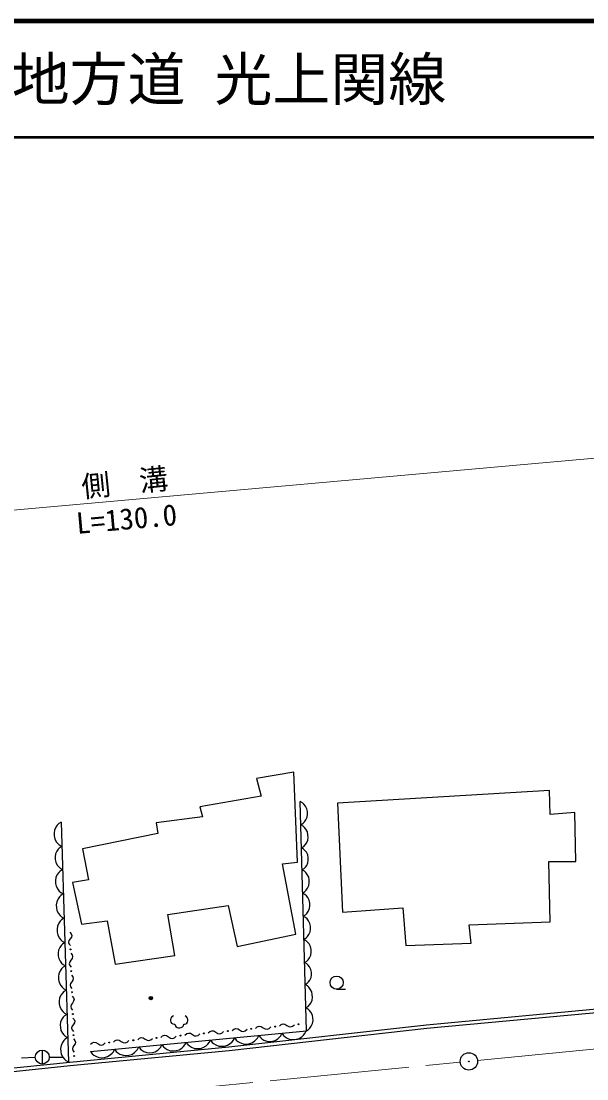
# Model space of a CAD drawing. Units: millimetres, scale not verified. Extents: x 40000 to 680000, y 20000 to 380000.
# Drawn here: x 227548 to 276363, y 288768 to 380000 of the extents above; entities that cross this region are included whole.
import ezdxf
from ezdxf.enums import TextEntityAlignment as Align

# ---------------------------------------------------------------- set-up
doc = ezdxf.new("R2010")
doc.units = ezdxf.units.MM
doc.header["$LTSCALE"] = 1000
doc.linetypes.add('CHAIN', pattern=[18.5, 12, -1.5, 3.5, -1.5])
for name, color, linetype, lineweight in [('M-BGD', 7, 'Continuous', 25), ('M-BMK', 2, 'CHAIN', 13), ('M-BMK-SRVR', 3, 'Continuous', 25), ('M-STR-HTXT', 7, 'Continuous', 13), ('M-TTL', 2, 'Continuous', 140), ('M-TTL-LINE', 7, 'Continuous', 50)]:
    doc.layers.add(name, color=color, linetype=linetype, lineweight=lineweight)
doc.layers.add('M-TTL-TXT', color=7, linetype='Continuous')
doc.styles.add('ＭＳ ゴシック', font='')
doc.styles.get('ＭＳ ゴシック').set_extended_font_data('MS Gothic')

msp = doc.modelspace()

# ---------------------------------------------------------------- linework, layer by layer
at = {"layer": 'M-BGD'}
for p, q in [((251086, 315214), (247865, 314677)), ((251392, 307468), (251086, 315214)), ((247865, 314677), (248248, 313143)), ((248248, 313143), (242957, 312223)), ((273131, 313647), (254848, 312543)), ((273193, 311561), (273131, 313647)), ((242957, 312223), (243187, 311379)), ((251825, 312575), (251622, 312690)), ((252159, 292897), (251622, 312683)), ((251949, 312459), (251825, 312575)), ((252073, 312302), (251949, 312459)), ((252199, 312065), (252073, 312302)), ((252246, 311827), (252199, 312065)), ((254848, 312543), (255278, 303156)), ((243187, 311379), (239199, 310843)), ((251990, 310939), (252105, 311103)), ((252105, 311103), (252219, 311346)), ((252219, 311346), (252252, 311587)), ((252252, 311587), (252246, 311827)), ((275340, 311745), (273193, 311561)), ((275401, 307512), (275340, 311745)), ((230426, 310230), (230391, 309977)), ((230544, 310485), (230426, 310230)), ((230665, 310657), (230544, 310485)), ((230787, 310787), (230665, 310657)), ((230993, 310919), (230787, 310787)), ((230993, 310919), (231623, 290207)), ((239199, 310843), (239352, 309922)), ((251676, 310691), (251873, 310816)), ((251880, 310576), (251676, 310691)), ((251873, 310816), (251990, 310939)), ((252003, 310460), (251880, 310576)), ((252127, 310303), (252003, 310460)), ((252254, 310066), (252127, 310303)), ((230391, 309977), (230399, 309725)), ((230399, 309725), (230449, 309474)), ((230449, 309474), (230582, 309226)), ((239352, 309922), (232834, 308619)), ((252160, 309103), (252273, 309346)), ((252300, 309827), (252254, 310066)), ((252273, 309346), (252307, 309587)), ((252307, 309587), (252300, 309827)), ((230629, 308407), (230517, 308164)), ((230582, 309226), (230713, 309062)), ((230744, 308571), (230629, 308407)), ((230713, 309062), (230843, 308940)), ((230861, 308694), (230744, 308571)), ((230843, 308940), (231057, 308820)), ((231057, 308820), (230861, 308694)), ((232834, 308619), (233370, 305934)), ((251731, 308691), (251927, 308817)), ((251924, 308583), (251731, 308691)), ((252041, 308472), (251924, 308583)), ((251927, 308817), (252044, 308940)), ((252159, 308323), (252041, 308472)), ((252044, 308940), (252160, 309103)), ((230517, 308164), (230484, 307922)), ((230484, 307922), (230491, 307683)), ((230491, 307683), (230538, 307444)), ((250089, 307315), (251392, 307468)), ((252279, 308098), (252159, 308323)), ((252323, 307871), (252279, 308098)), ((252298, 307414), (252329, 307643)), ((252329, 307643), (252323, 307871)), ((273193, 302297), (273070, 307512)), ((273070, 307512), (275401, 307512)), ((230538, 307444), (230666, 307208)), ((230666, 307208), (230791, 307051)), ((230790, 306559), (230669, 306387)), ((230912, 306689), (230790, 306559)), ((230791, 307051), (230914, 306935)), ((231118, 306821), (230912, 306689)), ((230914, 306935), (231118, 306821)), ((251239, 301256), (250089, 307315)), ((251782, 306792), (251969, 306911)), ((251985, 306678), (251782, 306792)), ((251969, 306911), (252080, 307028)), ((252109, 306561), (251985, 306678)), ((252080, 307028), (252190, 307183)), ((252233, 306404), (252109, 306561)), ((252190, 307183), (252298, 307414)), ((230550, 306132), (230516, 305878)), ((230516, 305878), (230524, 305627)), ((230669, 306387), (230550, 306132)), ((233370, 305934), (231990, 305704)), ((231990, 305704), (232757, 302100)), ((252359, 306168), (252233, 306404)), ((252406, 305929), (252359, 306168)), ((252379, 305448), (252412, 305689)), ((252412, 305689), (252406, 305929)), ((230524, 305627), (230573, 305376)), ((230573, 305376), (230707, 305128)), ((230707, 305128), (230838, 304964)), ((230838, 304964), (230968, 304842)), ((230968, 304842), (231182, 304722)), ((231182, 304722), (230975, 304590)), ((251836, 304793), (252033, 304918)), ((252040, 304678), (251836, 304793)), ((252033, 304918), (252150, 305042)), ((252150, 305042), (252265, 305205)), ((252265, 305205), (252379, 305448)), ((230614, 304033), (230580, 303779)), ((230733, 304288), (230614, 304033)), ((230853, 304460), (230733, 304288)), ((230975, 304590), (230853, 304460)), ((252163, 304562), (252040, 304678)), ((252287, 304405), (252163, 304562)), ((252414, 304168), (252287, 304405)), ((252460, 303930), (252414, 304168)), ((252467, 303690), (252460, 303930)), ((230580, 303779), (230588, 303528)), ((230588, 303528), (230637, 303277)), ((230637, 303277), (230771, 303029)), ((230771, 303029), (230902, 302865)), ((240196, 302944), (245411, 303710)), ((240809, 299416), (240196, 302944)), ((245411, 303710), (246177, 300183)), ((251891, 302794), (252087, 302919)), ((252087, 302919), (252204, 303042)), ((252204, 303042), (252320, 303205)), ((252320, 303205), (252433, 303449)), ((252433, 303449), (252467, 303690)), ((255278, 303156), (260493, 303524)), ((260493, 303524), (260738, 300273)), ((230796, 302189), (230678, 301934)), ((230917, 302361), (230796, 302189)), ((230902, 302865), (231032, 302743)), ((231039, 302491), (230917, 302361)), ((231032, 302743), (231245, 302623)), ((231245, 302623), (231039, 302491)), ((232757, 302100), (234981, 302407)), ((234981, 302407), (235671, 298649)), ((252094, 302679), (251891, 302794)), ((252217, 302562), (252094, 302679)), ((252341, 302406), (252217, 302562)), ((252468, 302169), (252341, 302406)), ((252514, 301930), (252468, 302169)), ((266198, 302052), (273193, 302297)), ((266382, 300457), (266198, 302052)), ((230678, 301934), (230644, 301680)), ((230644, 301680), (230652, 301429)), ((230652, 301429), (230701, 301178)), ((230701, 301178), (230835, 300930)), ((231760, 301410), (231873, 301270)), ((231873, 301270), (231914, 301127)), ((231914, 301127), (231883, 300982)), ((246177, 300183), (251239, 301256)), ((252258, 301043), (252374, 301206)), ((252374, 301206), (252487, 301449)), ((252487, 301449), (252521, 301690)), ((252521, 301690), (252514, 301930)), ((230835, 300930), (230966, 300766)), ((230997, 300274), (230882, 300111)), ((230966, 300766), (231096, 300644)), ((231113, 300398), (230997, 300274)), ((231096, 300644), (231309, 300524)), ((231309, 300524), (231113, 300398)), ((231677, 300687), (231646, 300541)), ((231646, 300541), (231687, 300399)), ((231780, 300834), (231677, 300687)), ((231687, 300399), (231800, 300259)), ((231883, 300982), (231780, 300834)), ((251945, 300794), (252142, 300920)), ((252148, 300680), (251945, 300794)), ((252142, 300920), (252258, 301043)), ((252271, 300563), (252148, 300680)), ((252396, 300406), (252271, 300563)), ((252522, 300170), (252396, 300406)), ((252569, 299931), (252522, 300170)), ((260738, 300273), (266382, 300457)), ((230769, 299867), (230736, 299626)), ((230736, 299626), (230744, 299386)), ((230744, 299386), (230791, 299148)), ((230882, 300111), (230769, 299867)), ((231822, 299611), (231942, 299463)), ((231942, 299463), (231985, 299312)), ((231985, 299312), (231952, 299159)), ((235671, 298649), (240809, 299416)), ((252428, 299207), (252542, 299450)), ((252542, 299450), (252575, 299691)), ((252575, 299691), (252569, 299931)), ((230791, 299148), (230918, 298911)), ((230918, 298911), (231043, 298755)), ((231164, 298393), (231042, 298263)), ((231043, 298755), (231167, 298639)), ((231370, 298525), (231164, 298393)), ((231167, 298639), (231370, 298525)), ((231735, 298847), (231702, 298694)), ((231702, 298694), (231745, 298544)), ((231843, 299003), (231735, 298847)), ((231745, 298544), (231865, 298396)), ((231952, 299159), (231843, 299003)), ((251999, 298795), (252196, 298921)), ((252192, 298686), (251999, 298795)), ((252309, 298575), (252192, 298686)), ((252196, 298921), (252313, 299044)), ((252427, 298427), (252309, 298575)), ((252313, 299044), (252428, 299207)), ((252547, 298202), (252427, 298427)), ((230803, 297835), (230769, 297582)), ((230769, 297582), (230776, 297330)), ((230921, 298091), (230803, 297835)), ((231042, 298263), (230921, 298091)), ((231888, 297712), (232001, 297572)), ((232001, 297572), (232042, 297429)), ((232042, 297429), (232011, 297284)), ((252458, 297287), (252566, 297518)), ((252592, 297975), (252547, 298202)), ((252566, 297518), (252598, 297747)), ((252598, 297747), (252592, 297975)), ((230776, 297330), (230826, 297080)), ((230826, 297080), (230959, 296832)), ((230959, 296832), (231091, 296668)), ((231091, 296668), (231220, 296546)), ((231220, 296546), (231434, 296426)), ((231805, 296989), (231774, 296844)), ((231774, 296844), (231815, 296701)), ((231908, 297136), (231805, 296989)), ((231815, 296701), (231928, 296561)), ((232011, 297284), (231908, 297136)), ((252051, 296896), (252238, 297015)), ((252254, 296781), (252051, 296896)), ((252238, 297015), (252348, 297132)), ((252377, 296665), (252254, 296781)), ((252348, 297132), (252458, 297287)), ((252501, 296508), (252377, 296665)), ((252628, 296271), (252501, 296508)), ((230867, 295736), (230832, 295483)), ((230985, 295992), (230867, 295736)), ((231106, 296164), (230985, 295992)), ((231228, 296294), (231106, 296164)), ((231434, 296426), (231228, 296294)), ((231951, 295913), (232070, 295765)), ((232070, 295765), (232113, 295615)), ((232113, 295615), (232080, 295461)), ((252674, 296032), (252628, 296271)), ((252647, 295552), (252681, 295793)), ((252681, 295793), (252674, 296032)), ((254773, 296497), (255523, 296497)), ((230832, 295483), (230840, 295231)), ((230840, 295231), (230890, 294981)), ((230890, 294981), (231023, 294733)), ((231023, 294733), (231154, 294569)), ((231863, 295150), (231830, 294996)), ((231830, 294996), (231874, 294846)), ((231972, 295305), (231863, 295150)), ((231874, 294846), (231993, 294698)), ((232080, 295461), (231972, 295305)), ((252105, 294897), (252302, 295022)), ((252308, 294782), (252105, 294897)), ((252302, 295022), (252418, 295145)), ((252431, 294665), (252308, 294782)), ((252418, 295145), (252534, 295308)), ((252534, 295308), (252647, 295552)), ((262525, 293434), (280367, 295093)), ((262555, 293136), (280396, 294794)), ((231070, 293914), (230958, 293670)), ((231185, 294077), (231070, 293914)), ((231154, 294569), (231284, 294447)), ((231302, 294201), (231185, 294077)), ((231284, 294447), (231498, 294327)), ((231498, 294327), (231302, 294201)), ((232017, 294014), (232130, 293874)), ((232130, 293874), (232171, 293731)), ((240473, 294011), (240443, 293891)), ((240443, 293891), (240443, 293771)), ((240443, 293771), (240473, 293651)), ((240563, 294131), (240473, 294011)), ((240683, 294191), (240563, 294131)), ((241823, 294131), (241703, 294191)), ((241913, 294011), (241823, 294131)), ((241943, 293891), (241913, 294011)), ((241913, 293651), (241943, 293771)), ((241943, 293771), (241943, 293891)), ((252556, 294509), (252431, 294665)), ((252682, 294272), (252556, 294509)), ((252729, 294033), (252682, 294272)), ((252702, 293552), (252735, 293793)), ((252735, 293793), (252729, 294033)), ((230958, 293670), (230925, 293429)), ((230925, 293429), (230932, 293189)), ((230932, 293189), (230980, 292951)), ((230980, 292951), (231107, 292714)), ((231934, 293291), (231903, 293146)), ((231903, 293146), (231944, 293003)), ((232037, 293439), (231934, 293291)), ((231944, 293003), (232057, 292863)), ((232140, 293586), (232037, 293439)), ((232171, 293731), (232140, 293586)), ((233524, 291133), (252159, 292897)), ((240473, 293651), (240533, 293561)), ((240533, 293561), (240623, 293501)), ((240623, 293501), (240743, 293471)), ((240743, 293471), (240803, 293471)), ((240803, 293471), (240833, 293381)), ((240833, 293381), (240893, 293291)), ((240893, 293291), (241013, 293201)), ((241013, 293201), (241133, 293171)), ((241133, 293171), (241253, 293171)), ((241253, 293171), (241343, 293201)), ((241343, 293201), (241463, 293261)), ((241463, 293261), (241523, 293321)), ((241523, 293321), (241553, 293381)), ((241553, 293381), (241583, 293471)), ((241583, 293471), (241643, 293471)), ((241643, 293471), (241763, 293501)), ((241763, 293501), (241853, 293561)), ((241853, 293561), (241913, 293651)), ((243677, 292724), (243832, 292866)), ((243832, 292866), (243995, 292923)), ((243995, 292923), (244166, 292898)), ((244166, 292898), (244346, 292788)), ((245461, 291517), (262525, 293434)), ((245492, 291219), (262555, 293136)), ((245767, 292925), (245915, 293060)), ((245915, 293060), (246070, 293115)), ((246070, 293115), (246233, 293091)), ((246233, 293091), (246404, 292987)), ((246404, 292987), (246575, 292882)), ((246575, 292882), (246738, 292858)), ((246738, 292858), (246893, 292913)), ((246893, 292913), (247041, 293048)), ((247758, 293117), (247913, 293258)), ((247913, 293258), (248076, 293316)), ((248076, 293316), (248248, 293290)), ((248248, 293290), (248427, 293181)), ((248427, 293181), (248606, 293072)), ((248606, 293072), (248777, 293046)), ((248777, 293046), (248941, 293104)), ((248941, 293104), (249096, 293246)), ((249848, 293318), (249996, 293453)), ((249996, 293453), (250151, 293508)), ((250151, 293508), (250315, 293483)), ((250315, 293483), (250485, 293379)), ((250485, 293379), (250656, 293275)), ((250656, 293275), (250819, 293251)), ((250819, 293251), (250975, 293306)), ((250975, 293306), (251122, 293441)), ((252035, 292675), (252141, 292896)), ((252159, 292897), (252356, 293023)), ((252356, 293023), (252473, 293146)), ((252473, 293146), (252588, 293309)), ((252588, 293309), (252702, 293552)), ((231107, 292714), (231232, 292558)), ((231231, 292066), (231110, 291894)), ((231353, 292196), (231231, 292066)), ((231232, 292558), (231355, 292442)), ((231559, 292328), (231353, 292196)), ((231355, 292442), (231559, 292328)), ((232079, 292215), (232192, 292075)), ((232192, 292075), (232233, 291933)), ((235515, 291939), (235670, 292080)), ((235670, 292080), (235833, 292138)), ((235833, 292138), (236004, 292112)), ((236004, 292112), (236183, 292003)), ((236183, 292003), (236363, 291894)), ((236697, 291926), (236852, 292067)), ((237605, 292140), (237753, 292274)), ((237753, 292274), (237908, 292330)), ((237908, 292330), (238071, 292305)), ((238071, 292305), (238242, 292201)), ((238242, 292201), (238413, 292097)), ((238413, 292097), (238576, 292072)), ((238576, 292072), (238731, 292128)), ((238731, 292128), (238879, 292262)), ((239596, 292331), (239751, 292473)), ((239751, 292473), (239914, 292531)), ((239914, 292531), (240085, 292505)), ((240085, 292505), (240265, 292396)), ((240265, 292396), (240444, 292286)), ((240444, 292286), (240615, 292261)), ((240615, 292261), (240778, 292319)), ((240778, 292319), (240933, 292460)), ((241686, 292532), (241834, 292667)), ((241834, 292667), (241989, 292722)), ((241989, 292722), (242152, 292698)), ((242152, 292698), (242323, 292594)), ((242323, 292594), (242494, 292490)), ((242494, 292490), (242657, 292465)), ((242657, 292465), (242812, 292520)), ((242812, 292520), (242960, 292655)), ((243772, 291892), (243877, 292113)), ((243877, 292113), (244023, 291916)), ((244346, 292788), (244525, 292679)), ((244525, 292679), (244696, 292653)), ((244696, 292653), (244859, 292711)), ((244859, 292711), (245015, 292853)), ((245593, 291812), (245749, 291953)), ((245749, 291953), (245862, 292090)), ((245862, 292090), (245968, 292311)), ((245968, 292311), (246113, 292114)), ((246113, 292114), (246251, 292001)), ((246251, 292001), (246430, 291891)), ((247445, 291860), (247684, 292010)), ((247684, 292010), (247840, 292151)), ((247840, 292151), (247953, 292288)), ((247953, 292288), (248059, 292509)), ((248059, 292509), (248197, 292321)), ((248197, 292321), (248328, 292213)), ((248328, 292213), (248498, 292109)), ((248498, 292109), (248749, 292012)), ((248749, 292012), (248991, 291995)), ((248991, 291995), (249230, 292017)), ((249230, 292017), (249465, 292080)), ((249465, 292080), (249693, 292222)), ((249693, 292222), (249841, 292356)), ((249841, 292356), (249949, 292487)), ((249949, 292487), (250050, 292698)), ((250050, 292698), (250195, 292500)), ((250195, 292500), (250332, 292387)), ((250332, 292387), (250512, 292277)), ((250512, 292277), (250774, 292176)), ((250774, 292176), (251029, 292158)), ((251029, 292158), (251280, 292181)), ((251280, 292181), (251527, 292247)), ((251527, 292247), (251766, 292396)), ((251766, 292396), (251921, 292537)), ((251921, 292537), (252035, 292675)), ((229370, 291247), (229370, 290047)), ((230991, 291638), (230957, 291385)), ((230957, 291385), (230965, 291133)), ((230965, 291133), (231014, 290883)), ((231110, 291894), (230991, 291638)), ((231756, 290221), (245461, 291517)), ((231786, 289923), (245492, 291219)), ((231996, 291492), (231965, 291347)), ((231965, 291347), (232006, 291204)), ((232099, 291640), (231996, 291492)), ((232006, 291204), (232119, 291064)), ((232202, 291787), (232099, 291640)), ((232233, 291933), (232202, 291787)), ((233524, 291747), (233671, 291882)), ((233524, 291133), (233669, 290936)), ((233671, 291882), (233827, 291937)), ((233827, 291937), (233990, 291912)), ((233990, 291912), (234161, 291808)), ((234161, 291808), (234332, 291704)), ((234332, 291704), (234495, 291680)), ((234495, 291680), (234650, 291735)), ((234650, 291735), (234798, 291870)), ((235395, 290973), (235509, 291110)), ((235509, 291110), (235614, 291331)), ((235614, 291331), (235760, 291134)), ((235760, 291134), (235897, 291021)), ((236363, 291894), (236534, 291868)), ((236534, 291868), (236697, 291926)), ((237330, 291030), (237486, 291171)), ((237486, 291171), (237599, 291308)), ((237599, 291308), (237705, 291529)), ((237705, 291529), (237843, 291341)), ((237843, 291341), (237974, 291233)), ((237974, 291233), (238145, 291129)), ((238145, 291129), (238395, 291032)), ((238395, 291032), (238638, 291015)), ((238638, 291015), (238877, 291037)), ((238877, 291037), (239112, 291100)), ((239112, 291100), (239339, 291242)), ((239339, 291242), (239487, 291376)), ((239487, 291376), (239596, 291507)), ((239596, 291507), (239696, 291718)), ((239696, 291718), (239841, 291520)), ((239841, 291520), (239979, 291407)), ((239979, 291407), (240158, 291297)), ((240158, 291297), (240421, 291196)), ((240421, 291196), (240675, 291178)), ((240675, 291178), (240926, 291201)), ((240926, 291201), (241173, 291267)), ((241173, 291267), (241412, 291416)), ((241412, 291416), (241568, 291557)), ((241568, 291557), (241681, 291695)), ((241681, 291695), (241787, 291916)), ((241787, 291916), (241932, 291718)), ((241932, 291718), (242069, 291605)), ((242069, 291605), (242248, 291495)), ((242248, 291495), (242511, 291393)), ((242511, 291393), (242766, 291375)), ((242766, 291375), (243017, 291399)), ((243017, 291399), (243264, 291465)), ((243264, 291465), (243503, 291614)), ((243503, 291614), (243658, 291755)), ((243658, 291755), (243772, 291892)), ((244023, 291916), (244160, 291803)), ((244160, 291803), (244339, 291693)), ((244339, 291693), (244602, 291591)), ((244602, 291591), (244857, 291573)), ((244857, 291573), (245108, 291597)), ((245108, 291597), (245354, 291663)), ((245354, 291663), (245593, 291812)), ((246430, 291891), (246693, 291789)), ((246693, 291789), (246947, 291771)), ((246947, 291771), (247198, 291795)), ((247198, 291795), (247445, 291860)), ((218143, 288784), (231756, 290221)), ((228771, 290617), (227572, 290558)), ((229970, 290647), (231170, 290647)), ((231014, 290883), (231148, 290635)), ((231148, 290635), (231279, 290471)), ((231279, 290471), (231409, 290348)), ((231409, 290348), (231623, 290229)), ((233669, 290936), (233806, 290823)), ((233806, 290823), (233985, 290713)), ((233985, 290713), (234248, 290611)), ((234248, 290611), (234503, 290593)), ((234503, 290593), (234754, 290617)), ((234754, 290617), (235001, 290683)), ((235001, 290683), (235240, 290832)), ((235240, 290832), (235395, 290973)), ((235897, 291021), (236076, 290911)), ((236076, 290911), (236339, 290809)), ((236339, 290809), (236594, 290791)), ((236594, 290791), (236845, 290815)), ((236845, 290815), (237091, 290881)), ((237091, 290881), (237330, 291030)), ((218173, 288485), (231786, 289923))]:
    msp.add_line(p, q, dxfattribs=at)
for centre, radius in [((231811, 299935), 36), ((231876, 298054), 38), ((254773, 297067), 570), ((231939, 296237), 36), ((238739, 295735), 150), ((238739, 295735), 90), ((238739, 295735), 30), ((232005, 294356), 38), ((245391, 292889), 42), ((247400, 293082), 40), ((249472, 293282), 42), ((251481, 293475), 40), ((232068, 292539), 36), ((235156, 291904), 40), ((237229, 292103), 42), ((239237, 292297), 40), ((241310, 292496), 42), ((243318, 292690), 40), ((229370, 290647), 600), ((232130, 290740), 36)]:
    msp.add_circle(centre, radius, dxfattribs=at)
at = {"layer": 'M-BMK'}
for p, q in [((266928, 290347), (365161, 299901)), ((175402, 281329), (265435, 290201))]:
    msp.add_line(p, q, dxfattribs=at)
at = {"layer": 'M-BMK-SRVR'}
for radius in [750, 30]:
    msp.add_circle((266181, 290274), radius, dxfattribs=at)
at = {"layer": 'M-STR-HTXT'}
msp.add_line((172774, 332968), (299845, 344350), dxfattribs=at)
at = {"layer": 'M-TTL'}
msp.add_line((680000, 380000), (40000, 380000), dxfattribs=at)
at = {"layer": 'M-TTL-LINE'}
msp.add_line((40000, 370000), (680000, 370000), dxfattribs=at)

# ---------------------------------------------------------------- texts
at = {"layer": 'M-STR-HTXT', "style": 'ＭＳ ゴシック'}
for s, rotation, p in [('側\u3000溝', 5.8, (236485, 340208)), ('L=130.0', 5.1, (236645, 337071))]:
    msp.add_text(s, height=1833, rotation=rotation, dxfattribs=at).set_placement(p, align=Align.MIDDLE_CENTER)
at = {"layer": 'M-TTL-TXT', "style": 'ＭＳ ゴシック'}
msp.add_text('主要地方道 光上関線', height=3666, dxfattribs=at).set_placement((216734, 375000), align=Align.MIDDLE_LEFT)

doc.saveas('drawing.dxf')
